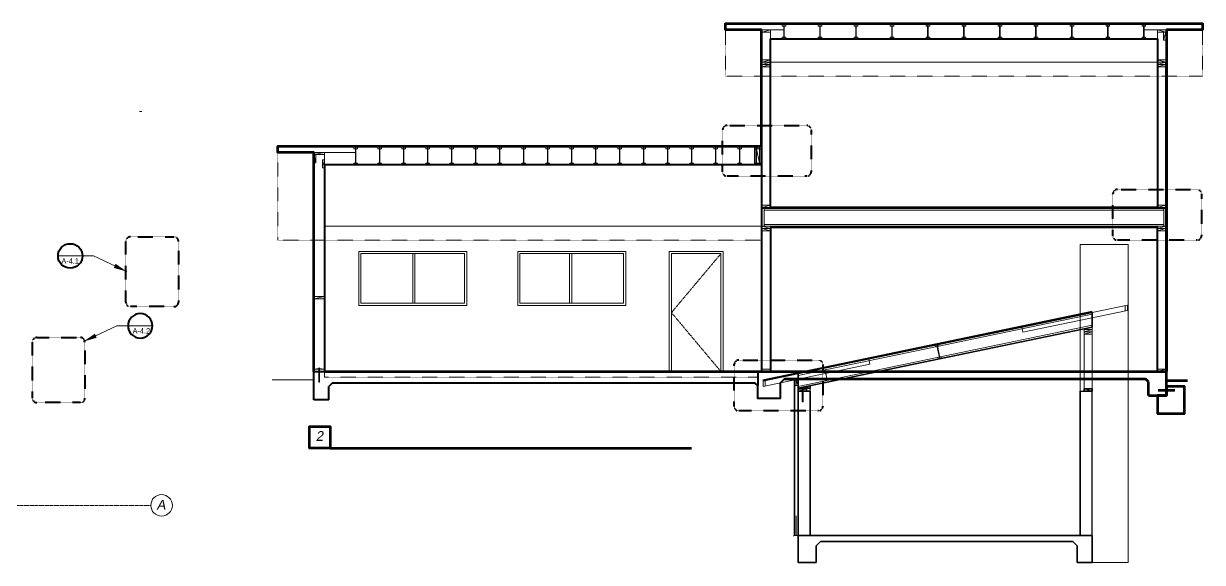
# Model space of a CAD drawing. Header units: inches. Extents: x -3905 to 10892, y 1064 to 9590.
# Drawn here: x 2008 to 2794, y 2951 to 3310 of the extents above; entities that cross this region are included whole.
import ezdxf
from ezdxf.enums import TextEntityAlignment as Align

# ---------------------------------------------------------------- set-up
doc = ezdxf.new("R2010")
doc.units = ezdxf.units.IN
doc.header["$MEASUREMENT"] = 0
for name, pattern in [('CENTERLINE', [1.81, 0.75, -0.0625, 0.03, -0.0625, 0.75, -0.0625, 0.03, -0.0625]), ('DASH', [0.31, 0.125, -0.03, 0.125, -0.03]), ('MYDIVIDE', [0.9375, 0.75, -0.0625, 0, -0.0625, 0, -0.0625]), ('MYHIDDEN', [0.1875, 0.125, -0.0625]), ('PHANTOM2', [1.25, 0.625, -0.125, 0.125, -0.125, 0.125, -0.125])]:
    doc.linetypes.add(name, pattern=pattern)
for name, color, linetype, lineweight in [('FP-New', 131, 'Continuous', 0), ('Roof Plan', 50, 'Continuous', 0), ('SECTIONS', 70, 'Continuous', 0)]:
    doc.layers.add(name, color=color, linetype=linetype, lineweight=lineweight)
doc.styles.add('DS-TXT1', font='arial.ttf', dxfattribs={"oblique": 10})
doc.styles.get("Standard").update_dxf_attribs({"font": 'arial.ttf', "oblique": 10})
doc.styles.add('Title', font='swissck.ttf')
doc.dimstyles.new('DS-Fraction$7', dxfattribs={"dimtxt": 0.125, "dimasz": 0.125, "dimexe": 0.06, "dimexo": 0.06, "dimgap": 0.02, "dimtad": 0, "dimdec": 3, "dimzin": 0, "dimdsep": 46, "dimlunit": 4, "dimtxsty": 'DS-TXT1', "dimblk": 'BOXFILLED', "dimcen": -0.06, "dimclrd": 256, "dimclre": 256, "dimclrt": 256, "dimadec": 0, "dimazin": 0, "dimtfac": 1, "dimtdec": 3, "dimtmove": 1, "dimatfit": 3, "dimfxl": 1, "dimfrac": 2, "dimtolj": 1, "dimtzin": 0, "dimlwd": 0, "dimlwe": -1, "dimarcsym": 0})

# ---------------------------------------------------------------- blocks, each defined once
blk = doc.blocks.new('BCI 9-12')
at = {"color": 0}
for p, q in [((0.96875, 0.5625), (0.96875, 8.9375)), ((1.34375, 8.9375), (0.96875, 8.9375)), ((1.34375, 0.5625), (1.34375, 8.9375)), ((1.34375, 0.5625), (0.96875, 0.5625))]:
    blk.add_line(p, q, dxfattribs=at)
for points in [[(1.34375, 8.375), (2.3125, 8.375), (2.3125, 9.5), (0, 9.5), (0, 8.375), (0.96875, 8.375)], [(1.34375, 1.125), (2.3125, 1.125), (2.3125, 0), (0, 0), (0, 1.125), (0.96875, 1.125)]]:
    blk.add_lwpolyline(points, dxfattribs=at)
blk = doc.blocks.new('*U449')
at = {"color": 0, "lineweight": 0}
for p, q in [((1.83, 0.2), (-1.68, 0.2)), ((-1.68, 0), (-1.68, 0.2)), ((1.83, 0), (-1.68, 0)), ((0.41, 0.53), (-0.41, 0.53)), ((-0.25, 0.85), (-0.25, -1.4)), ((0.25, 0.85), (-0.25, 0.85)), ((-0.25, -1.5), (-0.25, 0)), ((0.25, 0.85), (0.25, -1.4)), ((0.25, -1.5), (0.25, 0)), ((1.83, 0), (1.83, 0.2)), ((-0.25, -1.5), (-0.25, -8.38)), ((0.25, -1.5), (0.25, -8.38))]:
    blk.add_line(p, q, dxfattribs=at)
at = {"color": 0, "linetype": 'CENTERLINE', "lineweight": 0}
blk.add_line((0, 1.28), (0, -4.36), dxfattribs=at)
at = {"linetype": 'Continuous', "lineweight": 5}
for p, q in [((-0.75, -3.5), (-0.75, -3.5)), ((-0.25, -8.38), (0.25, -8.38)), ((-0.25, -8.38), (-0.12, -8.5)), ((-0.19, -8.44), (-0.25, -8.38)), ((-0.12, -8.5), (0.12, -8.5))]:
    blk.add_line(p, q, dxfattribs=at)
at = {"linetype": 'Continuous', "lineweight": 0}
blk.add_line((0.12, -8.5), (0.25, -8.38), dxfattribs=at)
at = {"color": 0, "lineweight": 0}
for points in [[(0.41, 0.53), (0.41, 0.2), (-0.41, 0.2), (-0.41, 0.53)], [(-0.3, 0.59), (0.3, 0.59)]]:
    blk.add_lwpolyline(points, dxfattribs=at)
for centre, radius, start, end in [((-0.3, 0.45), 0.136, 34.00448, 145.99552), ((0, 0.27), 0.317, 54.11184, 125.88816), ((0.3, 0.45), 0.136, 34.00001, 145.99999)]:
    blk.add_arc(centre, radius, start, end, dxfattribs=at)
blk = doc.blocks.new('*U461')
at = {"color": 0, "lineweight": 0}
blk.add_line((0, 0), (5.5, 1.5), dxfattribs=at)
blk.add_lwpolyline([(0, 0), (5.5, 0), (5.5, 1.5), (0, 1.5)], close=True, dxfattribs=at)
blk = doc.blocks.new('*U450')
at = {"color": 0, "lineweight": 0}
for p, q in [((1.83, 0.2), (-1.68, 0.2)), ((-1.68, 0), (-1.68, 0.2)), ((1.83, 0), (-1.68, 0)), ((0.41, 0.53), (-0.41, 0.53)), ((-0.25, 0.85), (-0.25, -1.4)), ((0.25, 0.85), (-0.25, 0.85)), ((-0.25, -1.5), (-0.25, 0)), ((0.25, 0.85), (0.25, -1.4)), ((0.25, -1.5), (0.25, 0)), ((1.83, 0), (1.83, 0.2)), ((-0.25, -1.5), (-0.25, -8.38)), ((0.25, -1.5), (0.25, -8.38))]:
    blk.add_line(p, q, dxfattribs=at)
at = {"color": 0, "linetype": 'CENTERLINE', "lineweight": 0}
blk.add_line((0, 1.28), (0, -4.36), dxfattribs=at)
at = {"linetype": 'Continuous', "lineweight": 5}
for p, q in [((-0.75, -3.5), (-0.75, -3.5)), ((-0.25, -8.38), (0.25, -8.38)), ((-0.25, -8.38), (-0.12, -8.5)), ((-0.19, -8.44), (-0.25, -8.38)), ((-0.12, -8.5), (0.12, -8.5))]:
    blk.add_line(p, q, dxfattribs=at)
at = {"linetype": 'Continuous', "lineweight": 0}
blk.add_line((0.12, -8.5), (0.25, -8.38), dxfattribs=at)
at = {"color": 0, "lineweight": 0}
for points in [[(0.41, 0.53), (0.41, 0.2), (-0.41, 0.2), (-0.41, 0.53)], [(-0.3, 0.59), (0.3, 0.59)]]:
    blk.add_lwpolyline(points, dxfattribs=at)
for centre, radius, start, end in [((-0.3, 0.45), 0.136, 34.00448, 145.99552), ((0, 0.27), 0.317, 54.11184, 125.88816), ((0.3, 0.45), 0.136, 34.00001, 145.99999)]:
    blk.add_arc(centre, radius, start, end, dxfattribs=at)
blk = doc.blocks.new('RimBoard')
at = {"linetype": 'Continuous', "lineweight": 0}
blk.add_lwpolyline([(0, 0), (1.25, 0), (1.25, 11.875), (0, 11.875)], close=True, dxfattribs=at)
blk = doc.blocks.new('WallSection')
at = {"linetype": 'Continuous', "lineweight": 0}
for p, q in [((-5.5, 0), (-5.5, 96.75)), ((0, 96.75), (0, 0))]:
    blk.add_line(p, q, dxfattribs=at)
for p in [(-5.5, 95.25), (-5.5, 93.75)]:
    blk.add_blockref('*U461', p, dxfattribs=at)
at = {"lineweight": 0}
blk.add_blockref('*U461', (-5.5, 0), dxfattribs=at)
blk = doc.blocks.new('BIC12')
at = {"color": 0}
for p, q in [((0.97, 0.56), (0.97, 11.31)), ((1.34, 11.31), (0.97, 11.31)), ((1.34, 0.56), (1.34, 11.31)), ((1.34, 0.56), (0.97, 0.56))]:
    blk.add_line(p, q, dxfattribs=at)
for points in [[(1.34, 10.75), (2.31, 10.75), (2.31, 11.88), (0, 11.88), (0, 10.75), (0.97, 10.75)], [(1.34, 1.12), (2.31, 1.12), (2.31, 0), (0, 0), (0, 1.12), (0.97, 1.12)]]:
    blk.add_lwpolyline(points, dxfattribs=at)
blk = doc.blocks.new('*U463')
at = {"color": 0, "lineweight": 0}
blk.add_line((0, 0), (7.25, 1.5), dxfattribs=at)
blk.add_lwpolyline([(0, 0), (7.25, 0), (7.25, 1.5), (0, 1.5)], close=True, dxfattribs=at)
blk = doc.blocks.new('_BoxFilled')
at = {"color": 0, "linetype": 'ByBlock', "lineweight": -2}
blk.add_line((-0.5, 0), (-1, 0), dxfattribs=at)
at = {"color": 0, "linetype": 'ByBlock'}
blk.add_solid([(-0.5, 0.5), (0.5, 0.5), (-0.5, -0.5), (0.5, -0.5)], dxfattribs=at)
blk = doc.blocks.new('DETAIL-BUBBLE')
at = {"linetype": 'Continuous', "lineweight": 0}
blk.add_line((0, 0), (-16.27, 0), dxfattribs=at)
at = {"linetype": 'Continuous', "lineweight": 40}
blk.add_circle((-8.14, 0), 8.14, dxfattribs=at)
at = {"linetype": 'Continuous', "lineweight": 0, "style": 'Title'}
blk.add_attdef('1', (-9.8, 1.43), '', height=4.32, dxfattribs=at)
blk.add_attdef('A7.0', text='', height=3.72, dxfattribs=at).set_placement((-8.16, -5.22), align=Align.CENTER)

msp = doc.modelspace()

# ---------------------------------------------------------------- linework, layer by layer
at = {"layer": 'FP-New', "linetype": 'ByBlock', "lineweight": 0}
for p, q in [((2744.32333, 3163.15541), (2712.32333, 3163.15541)), ((2712.32333, 3065.4437), (2712.32333, 3163.15541)), ((2744.32333, 2951.4437), (2744.32333, 3163.15541)), ((2743.8214, 3122.75494), (2720.32333, 3117.87227)), ((2742.3214, 3122.44325), (2742.3214, 3118.86849)), ((2743.8214, 3122.75494), (2743.8214, 3119.18018)), ((2720.32333, 3116.72324), (2524.32333, 3075.99639)), ((2743.8214, 3119.18018), (2674.05214, 3104.68282)), ((2720.32333, 3109.31838), (2524.32333, 3068.59153)), ((2673.34009, 3108.10962), (2674.05214, 3104.68282)), ((2714.82333, 3106.52651), (2714.82333, 3107.02651)), ((2714.82333, 3066.9437), (2714.82333, 3106.52651)), ((2714.82333, 3106.52651), (2720.32333, 3106.52651)), ((2720.32333, 3108.02651), (2719.63588, 3108.02651)), ((2720.32333, 3108.16935), (2720.32333, 3065.4437)), ((2720.32333, 3106.52651), (2720.32333, 3108.02651)), ((2572.03153, 3083.48395), (2500.82525, 3068.68799)), ((2571.31948, 3086.91075), (2572.03153, 3083.48395)), ((2542.14131, 3079.69879), (2543.61628, 3072.60041)), ((2500.82525, 3072.26275), (2500.82525, 3068.68799)), ((2502.32525, 3072.57444), (2502.32525, 3068.99968)), ((2521.57333, 2969.4437), (2521.57333, 3072.85313)), ((2521.57333, 3072.85313), (2522.07333, 3072.85313)), ((2522.07333, 2969.4437), (2522.07333, 3072.85313)), ((2522.82333, 3072.85313), (2524.32333, 3069.35313)), ((2524.32333, 3066.9437), (2524.32333, 3067.4437)), ((2524.32333, 3067.4437), (2532.58542, 3067.4437)), ((2524.32333, 3065.4437), (2529.82333, 3066.9437)), ((2524.32333, 3065.4437), (2532.32333, 3065.4437)), ((2525.82333, 3065.4437), (2524.32333, 3065.4437)), ((2532.32333, 3065.4437), (2530.82333, 3065.4437)), ((2530.82333, 3065.4437), (2532.32333, 3065.4437)), ((2532.32333, 3067.57278), (2532.32333, 3065.4437)), ((2720.32333, 3065.4437), (2714.82333, 3066.9437)), ((2522.82333, 2982.4437), (2522.82333, 2969.4437)), ((2524.32333, 2969.4437), (2524.32333, 2963.4437)), ((2524.32333, 2969.4437), (2525.82333, 2969.4437)), ((2525.82333, 2969.4437), (2524.32333, 2969.4437)), ((2525.82333, 2969.4437), (2530.82333, 2969.4437)), ((2530.82333, 2969.4437), (2532.32333, 2969.4437)), ((2530.82333, 2969.4437), (2532.32333, 2969.4437)), ((2532.32333, 2969.4437), (2530.82333, 2969.4437)), ((2720.32333, 2969.4437), (2720.32333, 2951.4437)), ((2720.32333, 2951.4437), (2744.32333, 2951.4437))]:
    msp.add_line(p, q, dxfattribs=at)
at = {"layer": 'FP-New', "linetype": 'ByBlock', "lineweight": 35}
for p, q in [((2720.19618, 3118.4842), (2500.65563, 3072.86586)), ((2720.32333, 3117.87227), (2524.32333, 3077.14542)), ((2720.32333, 3108.16935), (2720.32333, 3117.87227)), ((2720.32333, 3108.16935), (2524.29876, 3067.43739)), ((2524.32333, 3077.14542), (2500.82525, 3072.26275)), ((2524.32333, 3066.9437), (2524.32333, 3077.14542)), ((2529.82333, 3068.4437), (2529.14165, 3068.4437)), ((2529.82333, 3066.9437), (2529.82333, 3068.4437)), ((2530.8547, 3067.26761), (2530.54953, 3068.73624)), ((2532.32333, 3067.57278), (2530.8547, 3067.26761)), ((2532.32333, 3067.57278), (2532.32333, 3069.10482)), ((2712.32333, 2969.4437), (2712.32333, 3065.4437)), ((2720.32333, 2969.4437), (2524.32333, 2969.4437)), ((2524.32333, 2969.4437), (2524.32333, 2951.4437)), ((2536.32333, 2962.54242), (2539.2246, 2965.4437)), ((2707.42206, 2965.4437), (2539.2246, 2965.4437)), ((2710.32333, 2962.54242), (2707.42206, 2965.4437)), ((2720.32333, 2969.4437), (2720.32333, 2951.4437)), ((2536.32333, 2951.4437), (2536.32333, 2962.54242)), ((2710.32333, 2951.4437), (2710.32333, 2962.54242)), ((2524.32333, 2951.4437), (2536.32333, 2951.4437)), ((2720.32333, 2951.4437), (2710.32333, 2951.4437))]:
    msp.add_line(p, q, dxfattribs=at)
at = {"layer": 'FP-New', "linetype": 'ByBlock', "lineweight": 30}
for p in [(2712.32333, 3065.4437), (2720.32333, 2969.4437)]:
    msp.add_line(p, (2720.32333, 3065.4437), dxfattribs=at)
at = {"layer": 'FP-New', "linetype": 'ByBlock', "lineweight": 0}
for points in [[(2522.82333, 3072.85313), (2522.07333, 3072.85313), (2522.07333, 3069.35313), (2522.82333, 3069.35313)], [(2522.82333, 3069.35313), (2524.32333, 3069.35313), (2524.32333, 3072.85313), (2522.82333, 3072.85313)]]:
    msp.add_lwpolyline(points, close=True, dxfattribs=at)
at = {"layer": 'FP-New', "linetype": 'ByBlock', "lineweight": 35}
for points in [[(2524.32333, 3065.4437), (2529.82333, 3065.4437), (2529.82333, 3066.9437), (2524.32333, 3066.9437)], [(2524.32333, 3065.4437), (2532.32333, 3065.4437), (2532.32333, 2969.4437), (2524.32333, 2969.4437)], [(2720.32333, 3065.4437), (2714.82333, 3065.4437), (2714.82333, 3066.9437), (2720.32333, 3066.9437)]]:
    msp.add_lwpolyline(points, close=True, dxfattribs=at)
at = {"layer": 'FP-New', "linetype": 'ByBlock', "lineweight": 13}
msp.add_lwpolyline([(2524.32333, 2972.4437), (2524.32333, 2969.4437), (2521.32333, 2969.4437), (2521.02861, 2968.99026)], dxfattribs=at)
at = {"layer": 'Roof Plan'}
msp.add_line((2086.63362, 3251.61761), (2085.13362, 3251.61761), dxfattribs=at)
at = {"layer": 'SECTIONS', "linetype": 'Continuous', "lineweight": 0}
for p, q in [((2475.76486, 3310.24166), (2793.76486, 3310.24166)), ((2475.76486, 3310.24166), (2475.76486, 3309.61666)), ((2475.76486, 3309.61666), (2514.57736, 3309.61666)), ((2475.76486, 3309.61666), (2475.76486, 3306.11666)), ((2499.76486, 3309.61666), (2793.76486, 3309.61666)), ((2793.76486, 3310.24166), (2793.76486, 3309.61666)), ((2793.76486, 3309.61666), (2793.76486, 3306.11666)), ((2475.76486, 3306.11666), (2514.57736, 3306.11666)), ((2499.76486, 3305.49166), (2499.76486, 3078.54072)), ((2500.26486, 3304.61666), (2500.26486, 3286.04072)), ((2505.76486, 3304.61666), (2505.76486, 3286.04072)), ((2793.76486, 3306.11666), (2754.95235, 3306.11666)), ((2763.76486, 3304.61666), (2763.76486, 3286.04072)), ((2769.26486, 3304.61666), (2769.26486, 3286.04072)), ((2763.76486, 3300.11704), (2505.76486, 3300.11704)), ((2500.26486, 3187.16572), (2500.26486, 3283.91572)), ((2505.76486, 3284.54072), (2505.76486, 3187.79072)), ((2505.76486, 3284.54072), (2763.74486, 3284.54072)), ((2177.26486, 3228.64097), (2499.76486, 3228.64097)), ((2177.26486, 3228.64097), (2177.26486, 3228.01597)), ((2177.26486, 3228.01597), (2499.76486, 3228.01597)), ((2177.26486, 3224.51597), (2177.26486, 3228.01597)), ((2177.26486, 3224.51597), (2229.43236, 3224.51597)), ((2201.26486, 3175.29072), (2201.26486, 3224.51597)), ((2201.26486, 3224.51597), (2208.51486, 3223.01597)), ((2208.51486, 3176.79072), (2208.51486, 3223.01597)), ((2496.48362, 3226.89097), (2498.42111, 3217.26596)), ((2499.76486, 3216.14097), (2208.51486, 3216.14097)), ((2500.26486, 3187.79072), (2769.24486, 3187.79072)), ((2501.51486, 3186.04072), (2767.99486, 3186.04072)), ((2201.26486, 3080.04072), (2201.26486, 3175.29072)), ((2208.51486, 3080.04072), (2208.51486, 3175.29072)), ((2500.26486, 3175.29072), (2208.51486, 3175.29072)), ((2500.26486, 3175.29072), (2505.76486, 3173.79072)), ((2501.51486, 3176.41571), (2767.99486, 3176.41571)), ((2505.76486, 3175.29072), (2505.76486, 3174.79072)), ((2763.74486, 3078.54072), (2763.74486, 3175.29072)), ((2769.24486, 3175.29072), (2769.24486, 3078.54072)), ((2500.26486, 3173.79072), (2505.76486, 3172.29072)), ((2500.26486, 3172.29072), (2500.26486, 3080.04072)), ((2505.76486, 3174.79072), (2763.74486, 3174.79072)), ((2505.76486, 3172.29072), (2505.76486, 3080.04072)), ((2267.24486, 3157.04072), (2267.24486, 3124.04072)), ((2268.74486, 3157.04072), (2268.74486, 3124.04072)), ((2371.74486, 3157.04072), (2371.74486, 3124.04072)), ((2373.24486, 3157.04072), (2373.24486, 3124.04072)), ((2201.26486, 3073.10898), (2173.48057, 3073.10898)), ((2496.76486, 3078.54072), (2497.26486, 3078.54072))]:
    msp.add_line(p, q, dxfattribs=at)
at = {"layer": 'SECTIONS', "linetype": 'MYHIDDEN', "lineweight": 0}
for p, q in [((2475.76486, 3306.11666), (2475.76486, 3275.1809)), ((2793.76486, 3306.11666), (2793.76486, 3275.1809)), ((2475.76486, 3275.1809), (2793.76486, 3275.1809)), ((2177.26486, 3166.11025), (2177.26486, 3228.64097)), ((2177.26486, 3166.11025), (2500.26486, 3166.11025))]:
    msp.add_line(p, q, dxfattribs=at)
at = {"layer": 'SECTIONS', "lineweight": 60}
for p, q in [((2769.76486, 3305.49166), (2769.76486, 3078.54072)), ((2208.51486, 3078.54072), (2769.76486, 3078.54072)), ((2515.16613, 3073.67255), (2755.73175, 3073.67255)), ((2757.76486, 3071.63944), (2755.73175, 3073.67255)), ((2769.76486, 3062.54072), (2769.76486, 3078.54072)), ((2757.76486, 3062.54072), (2757.76486, 3071.63944)), ((2764.22204, 3066.21564), (2775.41863, 3066.21564)), ((2757.76486, 3062.54072), (2769.76486, 3062.54072))]:
    msp.add_line(p, q, dxfattribs=at)
at = {"layer": 'SECTIONS', "linetype": 'Continuous', "lineweight": 5}
for p, q in [((2200.76486, 3078.54072), (2200.76486, 3224.51597)), ((2201.26486, 3078.54072), (2200.76486, 3078.54072))]:
    msp.add_line(p, q, dxfattribs=at)
at = {"layer": 'SECTIONS', "linetype": 'PHANTOM2', "lineweight": 0}
for p, q in [((2472.74486, 3157.04072), (2439.74486, 3117.79072)), ((2439.74486, 3117.79072), (2472.74486, 3078.54072))]:
    msp.add_line(p, q, dxfattribs=at)
at = {"layer": 'SECTIONS', "lineweight": 0}
for p, q in [((2201.26486, 3059.67255), (2201.26486, 3078.54072)), ((2497.26486, 3078.54072), (2490.38025, 3078.54072)), ((2769.76486, 3062.54072), (2769.76486, 3078.54072))]:
    msp.add_line(p, q, dxfattribs=at)
at = {"layer": 'SECTIONS', "lineweight": 40}
for p, q in [((2201.26486, 3059.67255), (2201.26486, 3078.54072)), ((2201.26486, 3078.54072), (2201.26486, 3078.54072)), ((2201.26486, 3078.54072), (2208.51486, 3078.54072)), ((2208.51486, 3078.54072), (2696.3134, 3078.54072)), ((2208.51486, 3078.54072), (2208.51486, 3078.54072)), ((2497.26486, 3078.54072), (2497.26486, 3069.17616)), ((2211.26486, 3059.67255), (2211.26486, 3068.63944)), ((2211.26486, 3059.67255), (2201.26486, 3059.67255))]:
    msp.add_line(p, q, dxfattribs=at)
at = {"layer": 'SECTIONS', "linetype": 'DASH', "lineweight": 0}
for p, q in [((2208.51486, 3078.54072), (2208.51486, 3074.83246)), ((2208.51486, 3074.83246), (2497.26486, 3074.83246))]:
    msp.add_line(p, q, dxfattribs=at)
at = {"layer": 'SECTIONS', "linetype": 'Continuous', "lineweight": 40}
msp.add_line((2208.51486, 3078.54072), (2208.51486, 3078.54072), dxfattribs=at)
msp.add_line((2208.51486, 3078.54072), (2208.51486, 3078.54072), dxfattribs=at)
at = {"layer": 'SECTIONS', "linetype": 'Continuous', "lineweight": 53}
msp.add_line((2769.76486, 3072.54072), (2783.7091, 3072.54072), dxfattribs=at)
at = {"layer": 'SECTIONS', "linetype": 'Continuous', "lineweight": 60}
msp.add_line((2212.20218, 3027.48773), (2453.12057, 3027.48773), dxfattribs=at)
at = {"layer": 'SECTIONS', "linetype": 'MYDIVIDE'}
msp.add_line((2092.64091, 2989.42844), (941.3017, 2989.42844), dxfattribs=at)
at = {"layer": 'SECTIONS', "lineweight": 60}
for points in [[(2201.26486, 3078.54072), (2201.26486, 3224.51597), (2177.26486, 3224.51597), (2177.26486, 3228.64097), (2499.76486, 3228.64097), (2499.76486, 3306.11666), (2475.76486, 3306.11666), (2475.76486, 3310.24166), (2793.76486, 3310.24166), (2793.76486, 3306.11666), (2769.76486, 3306.11666), (2769.76486, 3078.54072)], [(2769.76486, 3068.54072), (2769.76486, 3062.54072), (2763.76486, 3062.54072), (2763.76486, 3050.54072), (2781.76486, 3050.54072), (2781.76486, 3068.54072), (2769.76486, 3068.54072)]]:
    msp.add_lwpolyline(points, dxfattribs=at)
at = {"layer": 'SECTIONS', "linetype": 'Continuous', "lineweight": 40}
for points in [[(2505.76486, 3188.54072), (2505.76486, 3300.11704), (2763.76486, 3300.11704), (2763.74486, 3187.79072), (2505.76486, 3187.79072), (2505.76486, 3189.29072)], [(2499.76486, 3216.14097), (2208.51486, 3216.14097), (2208.51486, 3078.54072)], [(2499.76486, 3216.14097), (2499.76486, 3078.54072)], [(2763.74486, 3078.54072), (2763.74486, 3174.54072), (2763.74486, 3174.54072), (2505.76486, 3174.54072), (2505.76486, 3078.54072)]]:
    msp.add_lwpolyline(points, dxfattribs=at)
at = {"layer": 'SECTIONS', "linetype": 'MYHIDDEN', "lineweight": 40}
for points in [[(2476.86689, 3242.43051), (2529.92065, 3242.43051, -0.414213562), (2532.92065, 3239.43051), (2532.92065, 3211.58722, -0.414213562), (2529.92065, 3208.58722), (2476.86689, 3208.58722, -0.414213562), (2473.86689, 3211.58722), (2473.86689, 3239.43051, -0.414213562)], [(2737.10195, 3199.81403), (2790.15571, 3199.81403, -0.414213562), (2793.15571, 3196.81403), (2793.15571, 3168.97074, -0.414213562), (2790.15571, 3165.97074), (2737.10195, 3165.97074, -0.414213562), (2734.10195, 3168.97074), (2734.10195, 3196.81403, -0.414213562)], [(2079.01845, 3168.23508), (2108.07616, 3168.23508, -0.414213562), (2111.07616, 3165.23508), (2111.07616, 3124.74485, -0.414213562), (2108.07616, 3121.74485), (2079.01845, 3121.74485, -0.414213562), (2076.01845, 3124.74485), (2076.01845, 3165.23508, -0.414213562)], [(2016.65286, 3101.18782), (2045.71057, 3101.18782, -0.414213562), (2048.71057, 3098.18782), (2048.71057, 3060.86045, -0.414213562), (2045.71057, 3057.86045), (2016.65286, 3057.86045, -0.414213562), (2013.65286, 3060.86045), (2013.65286, 3098.18782, -0.414213562)], [(2484.6351, 3086.17012), (2537.68886, 3086.17012, -0.414213562), (2540.68886, 3083.17012), (2540.68886, 3055.32683, -0.414213562), (2537.68886, 3052.32683), (2484.6351, 3052.32683, -0.414213562), (2481.6351, 3055.32683), (2481.6351, 3083.17012, -0.414213562)]]:
    msp.add_lwpolyline(points, format="xyb", close=True, dxfattribs=at)
at = {"layer": 'SECTIONS', "lineweight": 0}
for points in [[(2201.26486, 3223.01597), (2208.51486, 3223.01597), (2208.51486, 3224.51597), (2201.26486, 3224.51597)], [(2201.26486, 3078.54072), (2208.51486, 3078.54072), (2208.51486, 3080.04072), (2201.26486, 3080.04072)]]:
    msp.add_lwpolyline(points, close=True, dxfattribs=at)
at = {"layer": 'SECTIONS', "linetype": 'Continuous', "lineweight": 0}
for points in [[(2495.13988, 3226.64097), (2496.10862, 3226.64097), (2496.10862, 3217.26596), (2495.13988, 3217.26596)], [(2499.76486, 3226.64097), (2498.79611, 3226.64097), (2498.79611, 3217.26596), (2499.76486, 3217.26596)], [(2501.51486, 3187.16572), (2767.99486, 3187.16572), (2767.99486, 3175.29072), (2501.51486, 3175.29072)], [(2500.26486, 3173.79072), (2505.76486, 3173.79072), (2505.76486, 3175.29072), (2500.26486, 3175.29072)], [(2500.26486, 3172.29072), (2505.76486, 3172.29072), (2505.76486, 3173.79072), (2500.26486, 3173.79072)], [(2231.24486, 3158.54072), (2303.24486, 3158.54072), (2303.24486, 3122.54072), (2231.24486, 3122.54072)], [(2232.74486, 3157.04072), (2301.74486, 3157.04072), (2301.74486, 3124.04072), (2232.74486, 3124.04072)], [(2337.24486, 3158.54072), (2409.24486, 3158.54072), (2409.24486, 3122.54072), (2337.24486, 3122.54072)], [(2338.74486, 3157.04072), (2407.74486, 3157.04072), (2407.74486, 3124.04072), (2338.74486, 3124.04072)], [(2438.24486, 3158.54072), (2474.24486, 3158.54072), (2474.24486, 3078.54072), (2438.24486, 3078.54072)], [(2439.74486, 3157.04072), (2472.74486, 3157.04072), (2472.74486, 3078.54072), (2439.74486, 3078.54072)], [(2500.26486, 3078.54072), (2505.76486, 3078.54072), (2505.76486, 3080.04072), (2500.26486, 3080.04072)]]:
    msp.add_lwpolyline(points, close=True, dxfattribs=at)
at = {"layer": 'SECTIONS', "lineweight": 40}
msp.add_lwpolyline([(2515.16613, 3073.67255), (2512.26486, 3070.77128), (2512.26486, 3060.54072), (2497.26486, 3060.54072), (2497.26486, 3069.17616), (2495.46881, 3070.83246), (2213.45787, 3070.83246), (2211.26486, 3068.63944)], dxfattribs=at)
at = {"layer": 'SECTIONS', "linetype": 'Continuous', "lineweight": 70}
msp.add_lwpolyline([(2212.20218, 3027.48773), (2198.34594, 3027.48773), (2198.34594, 3041.91012), (2212.20218, 3041.91012)], close=True, dxfattribs=at)
at = {"layer": 'SECTIONS'}
msp.add_circle((2099.8377, 2989.42844), 7.19679, dxfattribs=at)

# ---------------------------------------------------------------- block references
at = {"layer": 'FP-New', "linetype": 'ByBlock', "lineweight": 0}
for name, p in [('*U461', (2714.82333, 3105.02651)), ('*U461', (2714.82333, 3103.52651)), ('*U449', (2527.26035, 3066.9437))]:
    msp.add_blockref(name, p, dxfattribs=at)
at = {"layer": 'FP-New', "linetype": 'ByBlock', "lineweight": 0, "rotation": 11.73845396234555}
msp.add_blockref('BCI 9-12', (2617.56104, 3086.81637), dxfattribs=at)
at = {"layer": 'SECTIONS', "linetype": 'Continuous', "lineweight": 0}
for name, p, xscale, yscale, zscale in [('BCI 9-12', (2515.92106, 3300.11704), -0.99996, 0.99996, 0.99996), ('BCI 9-12', (2539.92106, 3300.11704), -0.99996, 0.99996, 0.99996), ('BCI 9-12', (2563.92106, 3300.11704), -0.99996, 0.99996, 0.99996), ('BCI 9-12', (2587.92106, 3300.11704), -0.99996, 0.99996, 0.99996), ('BCI 9-12', (2611.92106, 3300.11704), -0.99996, 0.99996, 0.99996), ('BCI 9-12', (2633.60865, 3300.11704), 0.99996, 0.99996, 0.99996), ('BCI 9-12', (2657.60865, 3300.11704), 0.99996, 0.99996, 0.99996), ('BCI 9-12', (2681.60865, 3300.11704), 0.99996, 0.99996, 0.99996), ('BCI 9-12', (2705.60865, 3300.11704), 0.99996, 0.99996, 0.99996), ('BCI 9-12', (2729.60865, 3300.11704), 0.99996, 0.99996, 0.99996), ('BCI 9-12', (2753.60865, 3300.11704), 0.99996, 0.99996, 0.99996), ('*U463', (2201.26776, 3126.91602), 0.9996, 0.9996, 0.9996)]:
    msp.add_blockref(name, p, dxfattribs=dict(at, xscale=xscale, yscale=yscale, zscale=zscale))
for name, p in [('*U461', (2500.26486, 3304.61666)), ('*U461', (2500.26486, 3284.54072)), ('*U461', (2500.26486, 3283.04072)), ('*U461', (2500.26486, 3281.54072)), ('WallSection', (2769.24486, 3187.79072)), ('BIC12', (2228.08861, 3216.14097)), ('BIC12', (2244.08861, 3216.14097)), ('BIC12', (2260.08861, 3216.14097)), ('BIC12', (2276.08861, 3216.14097)), ('BIC12', (2292.08861, 3216.14097)), ('BIC12', (2308.08861, 3216.14097)), ('BIC12', (2324.08861, 3216.14097)), ('BIC12', (2340.08861, 3216.14097)), ('BIC12', (2356.08861, 3216.14097)), ('BIC12', (2372.08861, 3216.14097)), ('BIC12', (2388.08861, 3216.14097)), ('BIC12', (2404.08861, 3216.14097)), ('BIC12', (2420.08861, 3216.14097)), ('BIC12', (2436.08861, 3216.14097)), ('BIC12', (2452.08861, 3216.14097)), ('BIC12', (2468.08861, 3216.14097)), ('BIC12', (2484.08861, 3216.14097)), ('BIC12', (2495.13988, 3216.14097)), ('BIC12', (2497.45237, 3216.14097)), ('*U461', (2500.26486, 3187.79072)), ('RimBoard', (2500.26486, 3175.29072)), ('RimBoard', (2767.99486, 3175.29072)), ('*U461', (2763.74486, 3173.79072)), ('*U461', (2763.74486, 3172.29072))]:
    msp.add_blockref(name, p, dxfattribs=at)
at = {"layer": 'SECTIONS', "linetype": 'Continuous', "lineweight": 0, "xscale": -1}
for p in [(2769.26486, 3304.61666), (2769.26486, 3284.54072)]:
    msp.add_blockref('*U461', p, dxfattribs=at)
at = {"layer": 'SECTIONS', "linetype": 'Continuous', "lineweight": 0, "xscale": -1, "rotation": 90}
msp.add_blockref('*U461', (2769.26486, 3304.61666), dxfattribs=at)
at = {"layer": 'SECTIONS', "linetype": 'Continuous', "lineweight": 0, "xscale": 0.99996, "yscale": 0.99996, "zscale": 0.99996, "rotation": 90}
for p in [(2202.7648, 3217.51619), (2208.51486, 3214.09223)]:
    msp.add_blockref('*U461', p, dxfattribs=at)
at = {"layer": 'SECTIONS', "linetype": 'Continuous', "lineweight": 5}
ref = msp.add_blockref('DETAIL-BUBBLE', (2047.04161, 3155.53069), dxfattribs=at)
ref.add_attrib('A7.0', 'A-4.1', dxfattribs={"layer": '0', "linetype": 'Continuous', "lineweight": 0, "height": 3.717072, "style": 'Title'}).set_placement((2038.87712, 3150.30757), align=Align.CENTER)
ref = msp.add_blockref('DETAIL-BUBBLE', (2077.44405, 3108.97579), dxfattribs=dict(at, xscale=-1))
ref.add_attrib('A7.0', 'A-4.2', dxfattribs={"layer": '0', "linetype": 'Continuous', "lineweight": 0, "height": 3.717072, "style": 'Title'}).set_placement((2086.33265, 3103.75267), align=Align.CENTER)
at = {"layer": 'SECTIONS', "lineweight": 0}
for name, p in [('*U450', (2204.88986, 3080.04072)), ('*U461', (2763.74486, 3078.54072))]:
    msp.add_blockref(name, p, dxfattribs=at)

# ---------------------------------------------------------------- texts
at = {"layer": 'SECTIONS', "oblique": 10}
for s, p in [('2', (2202.5533, 3032.37339)), ('A', (2096.41862, 2986.55675))]:
    msp.add_text(s, height=6.47856, dxfattribs=at).set_placement(p)

# ---------------------------------------------------------------- leaders
at = {"layer": 'SECTIONS', "linetype": 'Continuous', "lineweight": 20}
for points in [[(2076.66573, 3145.10102), (2054.4807, 3155.53069), (2047.04161, 3155.53069)], [(2047.81994, 3098.54612), (2070.00496, 3108.97579), (2077.44405, 3108.97579)]]:
    msp.add_leader(points, dimstyle='DS-Fraction$7', override={"dimscale": 24, "dimasz": 0.375, "dimgap": 0.02, "dimtad": 0}, dxfattribs=at)

doc.saveas('drawing.dxf')
